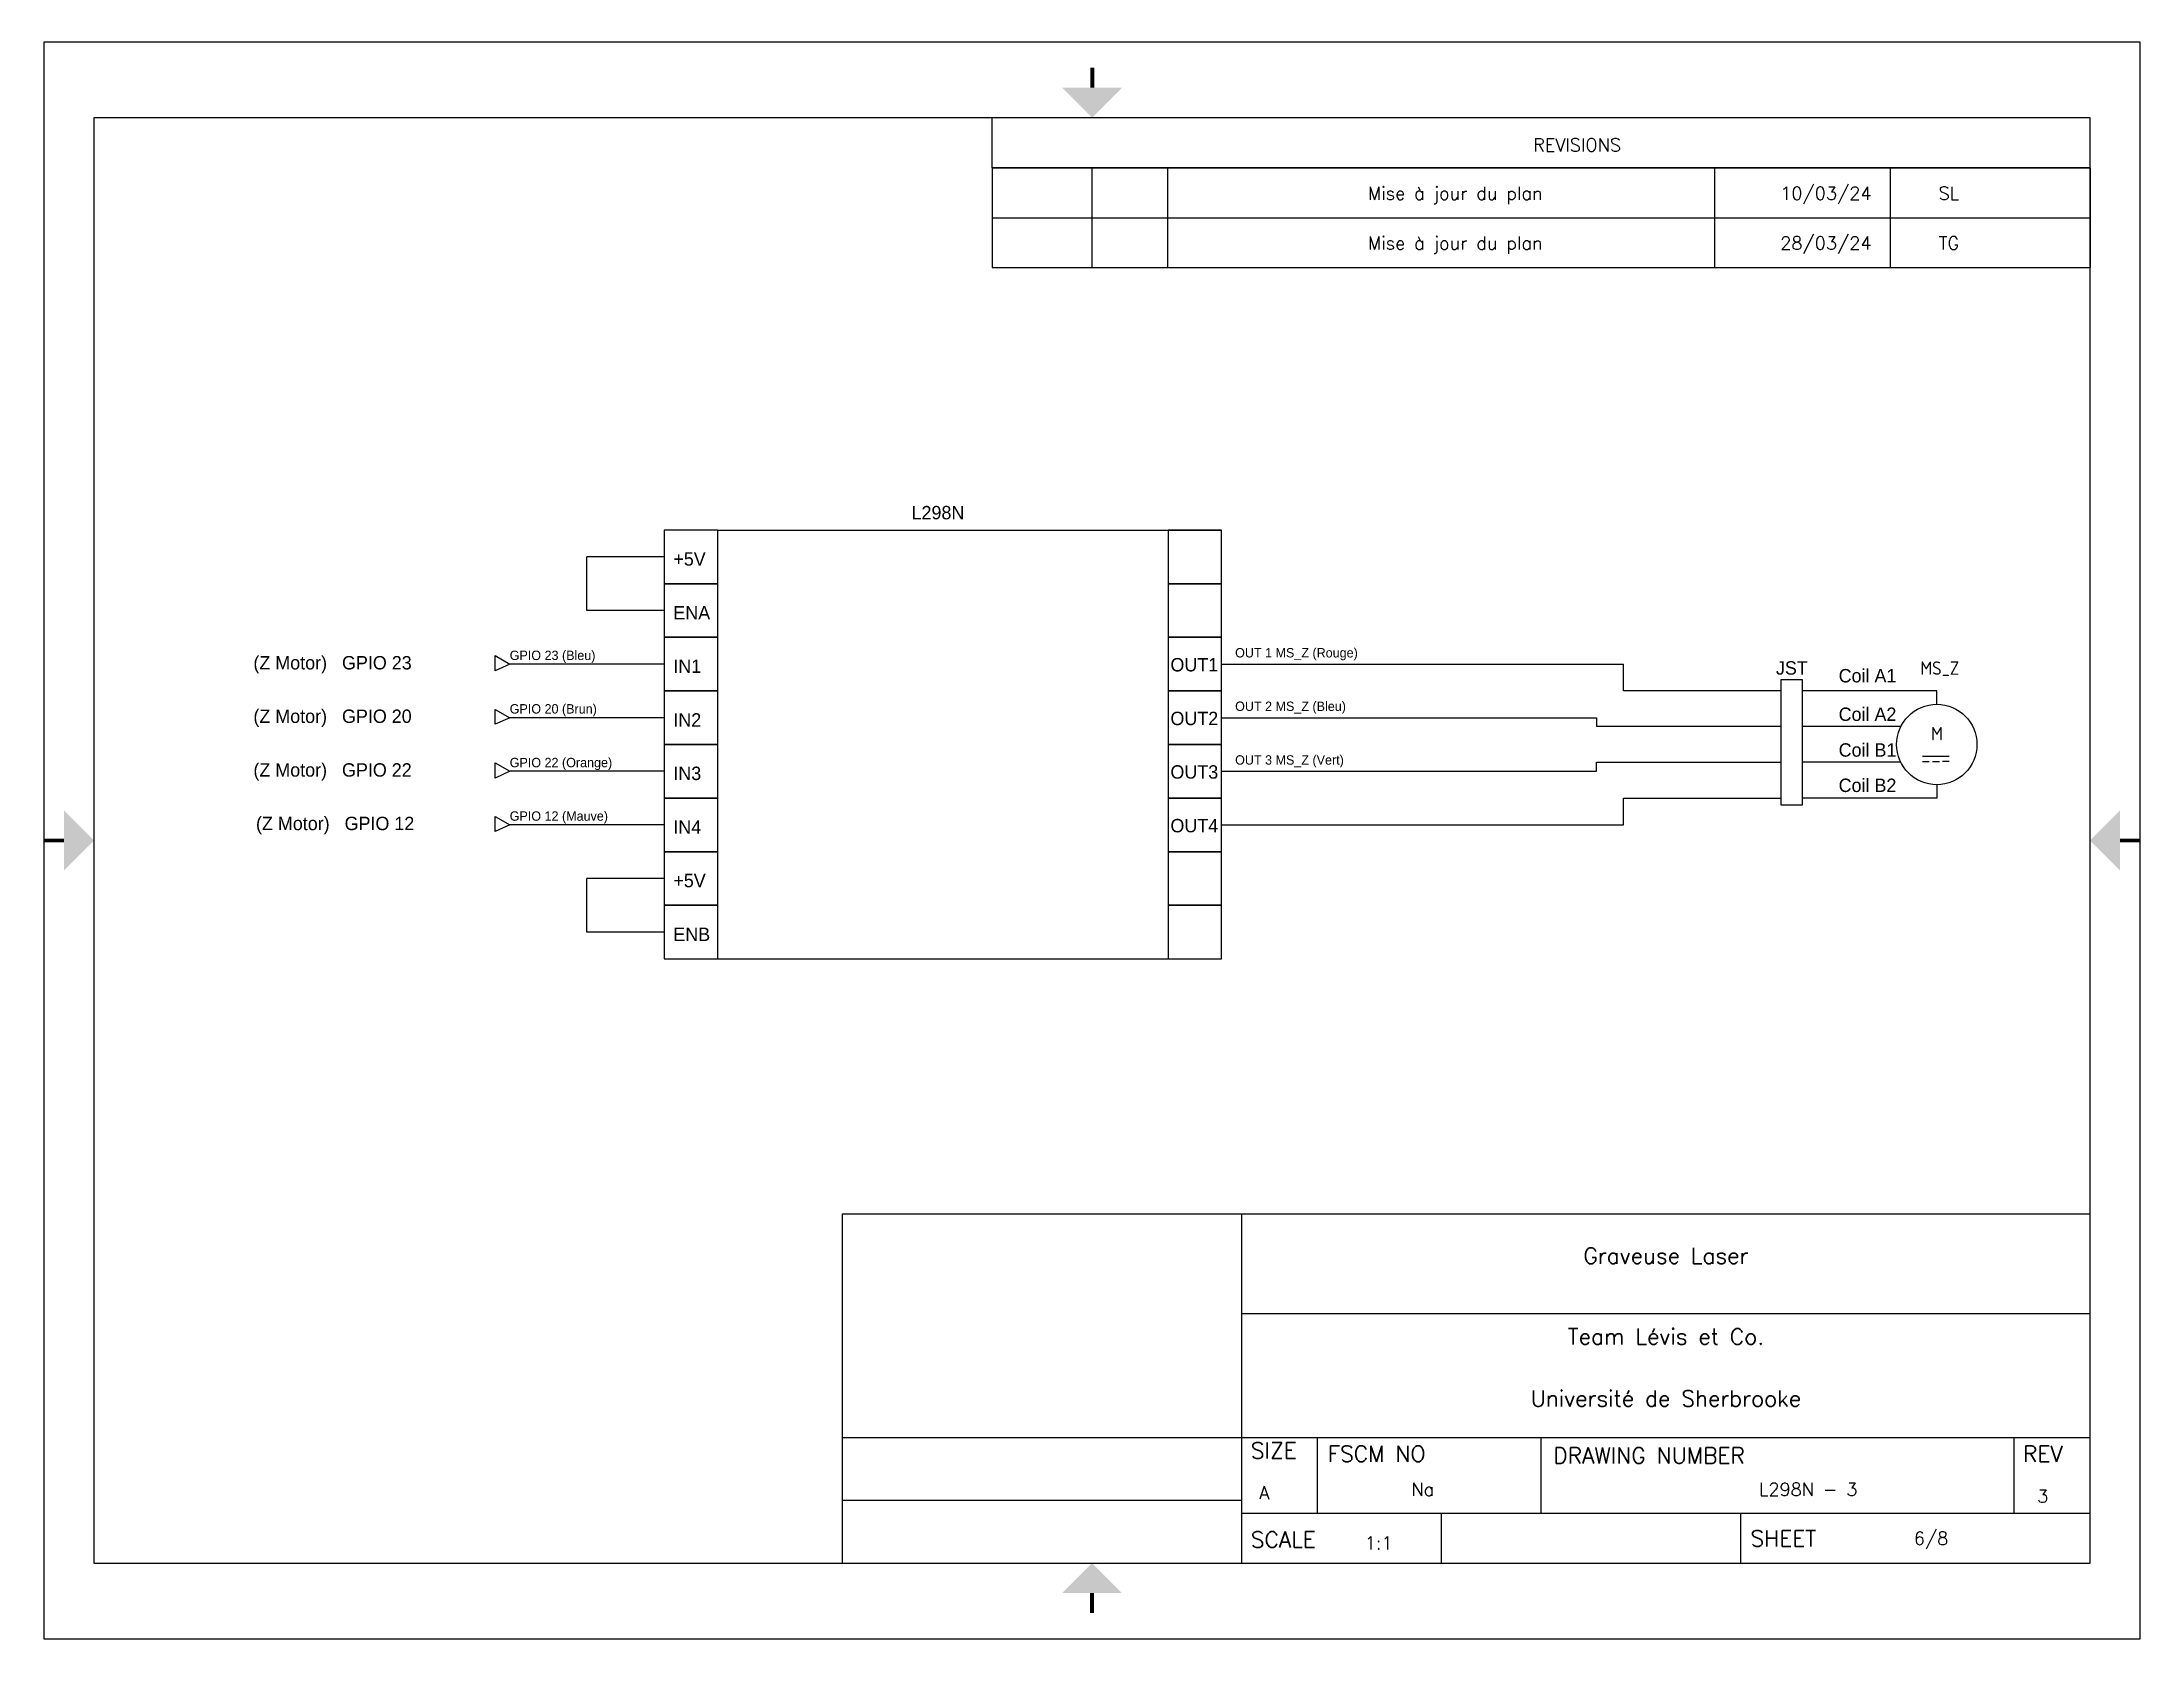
# Model space of a CAD drawing. Header units: inches. Extents: x -1 to 1051, y 0 to 800.
import ezdxf
from ezdxf.enums import TextEntityAlignment as Align

# ---------------------------------------------------------------- set-up
doc = ezdxf.new("R2010")
doc.units = ezdxf.units.IN
doc.header["$LTSCALE"] = 0.75
doc.header["$MEASUREMENT"] = 0
for name, color, linetype in [('MISC', 2, 'Continuous'), ('SYMS', 7, 'Continuous'), ('TAGS', 51, 'Continuous'), ('TB_LABELS', 1, 'Continuous'), ('Title Block', 7, 'Continuous'), ('Viewport', 7, 'Continuous')]:
    doc.layers.add(name, color=color, linetype=linetype)
doc.styles.add('Roman', font='romans')
doc.styles.add('WD', font='romans.shx')
doc.styles.add('WD_IEC', font='isocp2.shx', dxfattribs={"width": 0.9, "height": 4})

# ---------------------------------------------------------------- blocks, each defined once
blk = doc.blocks.new('ANSI_border_A(L)')
for p, q in [((475, 737), (475, 762)), ((1025, 737), (475, 737))]:
    blk.add_line(p, q)
at = {"layer": 'Title Block'}
for p, q in [((0, 800), (0, 0)), ((1050, 800), (0, 800)), ((1050, 0), (1050, 800)), ((25, 762), (25, 38)), ((1025, 762), (25, 762)), ((1025, 38), (1025, 762)), ((25, 38), (1025, 38)), ((0, 0), (1050, 0))]:
    blk.add_line(p, q, dxfattribs=at)
at = {"layer": 'Title Block', "const_width": 2}
for points in [[(525.1, 787.1), (525.1, 777.1)], [(0, 400), (10, 400)], [(1050, 400), (1040, 400)], [(525, 13), (525, 23)]]:
    blk.add_lwpolyline(points, dxfattribs=at)
at = {"layer": 'Title Block'}
for points in [[(510.1, 777.1), (540.1, 777.1), (525.1, 762.1)], [(10, 385), (10, 415), (25, 400)], [(1040, 385), (1040, 415), (1025, 400)], [(510, 23), (540, 23), (525, 38)]]:
    blk.add_solid(points, dxfattribs=at)
at = {"layer": 'Title Block', "style": 'Roman'}
blk.add_text('REVISIONS', height=6.5, dxfattribs=at).set_placement((746, 745.2))
blk = doc.blocks.new('ANSI_REVblock_A')
blk.add_line((0, 0), (0, -0.25))
at = {"layer": 'Title Block'}
for p, q in [((-5.5, 0), (0, 0)), ((-5.5, 0), (-5.5, -0.25)), ((-5, -0.25), (-5, 0)), ((-4.62, -0.25), (-4.62, 0)), ((-1.88, -0.25), (-1.88, 0)), ((-1, -0.25), (-1, 0)), ((-5.5, -0.25), (0, -0.25))]:
    blk.add_line(p, q, dxfattribs=at)
at = {"style": 'WD'}
for tag, p in [('ZONE', (-5.391, -0.16)), ('REV', (-4.92, -0.16)), ('DESCRIPTION', (-3.618, -0.16)), ('DATE', (-1.552, -0.16)), ('APPROVED', (-0.759, -0.16))]:
    blk.add_attdef(tag, p, '', height=0.065, dxfattribs=at)
at = {"style": 'WD', "flags": 1}
blk.add_attdef('WD_TB', (-4.505, -0.154), '', height=0.03, dxfattribs=at)
blk = doc.blocks.new('ANSI_tblock_desc_A(L)')
for p, q in [((0, 0), (0, 1.75)), ((-6.25, 0), (0, 0))]:
    blk.add_line(p, q)
at = {"layer": 'Title Block'}
for p, q in [((-6.25, 1.75), (0, 1.75)), ((-6.25, 0), (-6.25, 1.75)), ((-4.25, 0), (-4.25, 1.75)), ((-4.25, 1.25), (0, 1.25)), ((-6.25, 0.63), (0, 0.63)), ((-3.87, 0.25), (-3.87, 0.63)), ((-2.75, 0.25), (-2.75, 0.63)), ((-0.38, 0.25), (-0.38, 0.63)), ((-6.25, 0.315), (-4.25, 0.315)), ((-4.25, 0.25), (0, 0.25)), ((-3.25, 0), (-3.25, 0.25)), ((-1.75, 0), (-1.75, 0.25))]:
    blk.add_line(p, q, dxfattribs=at)
at = {"color": 0, "style": 'Roman', "flags": 8}
for tag, p in [('FNAME', (-10.3, 5.12)), ('REVDATE', (-10.3, 2.62)), ('USER', (-10.3, -0.38))]:
    blk.add_attdef(tag, p, '', height=0.15, rotation=90, dxfattribs=at)
at = {"style": 'WD'}
for tag, p in [('PROJDESC', (-2.125, 1.5)), ('TITLE1', (-2.125, 1.095)), ('TITLE2', (-2.125, 0.785))]:
    blk.add_attdef(tag, text='', height=0.08, dxfattribs=at).set_placement(p, align=Align.CENTER)
for tag, p in [('SIZE', (-4.162, 0.32)), ('FSCM_NO', (-3.4, 0.337)), ('DWG_NO', (-1.659, 0.337)), ('REV', (-0.265, 0.303)), ('SCALE', (-3.634, 0.069)), ('SHEET', (-0.883, 0.092))]:
    blk.add_attdef(tag, p, '', height=0.065, dxfattribs=at)
at = {"style": 'WD', "flags": 1}
blk.add_attdef('WD_TB', (-5.57, 0.177), '', height=0.086, dxfattribs=at)
at = {"layer": 'TB_LABELS', "style": 'WD'}
for s, p in [('SIZE', (-4.204, 0.604)), ('FSCM NO', (-3.819, 0.588)), ('DRAWING NUMBER', (-2.689, 0.579)), ('REV', (-0.336, 0.588)), ('SCALE', (-4.204, 0.158)), ('SHEET', (-1.701, 0.164))]:
    blk.add_text(s, height=0.08, dxfattribs=at).set_placement(p, align=Align.TOP_LEFT)
blk = doc.blocks.new('HMO1M6')
for p, q in [((0, 10), (-15, 10)), ((0, 7.5), (0, 10)), ((-2.66, -2.16), (2.34, -2.16)), ((-2.66, -3.16), (-1.41, -3.16)), ((-0.81, -3.16), (0.49, -3.16)), ((2.34, -3.16), (1.09, -3.16)), ((0, -7.5), (0, -10.03)), ((0, -10.03), (-15, -10))]:
    blk.add_line(p, q)
blk.add_circle((0, 0), 7.5)
at = {"style": 'WD_IEC'}
for tag, p in [('INST', (-1.09, 18.99)), ('LOC', (-1.09, 15.99)), ('TAG1', (-1.09, 12.99)), ('RATING1', (-1.32, -13.67)), ('DESC1', (-1.32, -19.67)), ('DESC3', (-1.32, -25.67)), ('DESC2', (-1.32, -22.67))]:
    blk.add_attdef(tag, text='', height=2.5, dxfattribs=at).set_placement(p, align=Align.RIGHT)
for tag, p in [('TERM01', (-15.06, 10.52)), ('TERM02', (-15.06, -9.48))]:
    blk.add_attdef(tag, p, '', height=2, dxfattribs=at)
at = {"style": 'WD_IEC', "flags": 1}
blk.add_attdef('X4TERM01', (-15, 10), '', height=0.32, rotation=360, dxfattribs=at)
for tag, p, height in [('MFG', (7.98, 5.46), 1.5), ('CAT', (7.98, 3.41), 1.5), ('ASSYCODE', (7.87, -2.86), 1), ('FAMILY', (7.87, -4.36), 1), ('CATDESC', (7.87, -5.86), 1), ('X4TERM02', (-15, -10), 0.32)]:
    blk.add_attdef(tag, p, '', height=height, dxfattribs=at)
at = {"style": 'WD_IEC'}
blk.add_attdef('M', text='', height=2.5, dxfattribs=at).set_placement((0.01, 0.77), align=Align.CENTER)
at = {"lineweight": 15, "style": 'WD_IEC'}
blk.add_attdef('XREF', text='', height=2.5, dxfattribs=at).set_placement((-1.32, -16.67), align=Align.RIGHT)
at = {"style": 'WD_IEC', "width": 0.9}
blk.add_attdef('WDTAGALT', text='', height=2.5, dxfattribs=at).set_placement((-1.32, -28.67), align=Align.RIGHT)

msp = doc.modelspace()

# ---------------------------------------------------------------- linework, layer by layer
for p, q in [((310.7, 555.5), (310.7, 528.6)), ((337.6, 555.5), (310.7, 555.5)), ((337.6, 528.6), (337.6, 555.5)), ((337.6, 555.5), (563.1, 555.5)), ((563.1, 555.5), (589.9, 555.5)), ((563.1, 555.5), (563.1, 528.6)), ((589.9, 555.5), (563.1, 555.5)), ((589.9, 528.6), (589.9, 555.5)), ((310.7, 542.1), (272, 542.1)), ((272, 515.2), (272, 542.1)), ((310.7, 528.6), (337.6, 528.6)), ((310.7, 528.6), (310.7, 501.8)), ((337.6, 528.6), (310.7, 528.6)), ((337.6, 501.8), (337.6, 528.6)), ((563.1, 528.6), (589.9, 528.6)), ((563.1, 528.6), (563.1, 501.8)), ((589.9, 528.6), (563.1, 528.6)), ((589.9, 501.8), (589.9, 528.6)), ((310.7, 515.2), (272, 515.2)), ((310.7, 501.8), (337.6, 501.8)), ((310.7, 501.8), (310.7, 474.9)), ((337.6, 501.8), (310.7, 501.8)), ((337.6, 474.9), (337.6, 501.8)), ((563.1, 501.8), (589.9, 501.8)), ((563.1, 501.8), (563.1, 474.9)), ((589.9, 501.8), (563.1, 501.8)), ((589.9, 474.9), (589.9, 501.8)), ((226, 485), (226, 492.6)), ((226, 492.6), (233.3, 488.4)), ((233.3, 488.4), (226, 485)), ((310.7, 488.4), (233.3, 488.4)), ((589.9, 488.4), (791.3, 488.4)), ((791.3, 474.9), (791.3, 488.4)), ((310.7, 474.9), (337.6, 474.9)), ((310.7, 474.9), (310.7, 448.1)), ((337.6, 474.9), (310.7, 474.9)), ((337.6, 448.1), (337.6, 474.9)), ((563.1, 474.9), (589.9, 474.9)), ((563.1, 474.9), (563.1, 448.1)), ((589.9, 474.9), (563.1, 474.9)), ((589.9, 448.1), (589.9, 474.9)), ((870.1, 474.9), (791.3, 474.9)), ((908, 474.9), (881.1, 474.9)), ((226, 458.2), (226, 465.7)), ((226, 465.7), (233.3, 461.5)), ((233.3, 461.5), (226, 458.2)), ((310.7, 461.5), (233.3, 461.5)), ((589.9, 461.5), (777.8, 461.5)), ((777.8, 461.5), (777.8, 457.1)), ((870.1, 457.1), (777.8, 457.1)), ((930.2, 457.1), (880.9, 457.1)), ((310.7, 448.1), (337.6, 448.1)), ((310.7, 448.1), (310.7, 421.2)), ((337.6, 448.1), (310.7, 448.1)), ((337.6, 421.2), (337.6, 448.1)), ((563.1, 448.1), (589.9, 448.1)), ((563.1, 448.1), (563.1, 421.2)), ((589.9, 448.1), (563.1, 448.1)), ((589.9, 421.2), (589.9, 448.1)), ((226, 431.3), (226, 438.9)), ((226, 438.9), (233.3, 434.7)), ((233.3, 434.7), (226, 431.3)), ((310.7, 434.7), (233.3, 434.7)), ((589.9, 434.7), (777.8, 434.7)), ((647, 434.7), (663.7, 434.7)), ((777.8, 434.7), (777.8, 439.2)), ((777.8, 439.2), (870.1, 439.2)), ((930.2, 439.2), (880.9, 439.2)), ((310.7, 421.2), (337.6, 421.2)), ((310.7, 421.2), (310.7, 394.4)), ((337.6, 421.2), (310.7, 421.2)), ((337.6, 394.4), (337.6, 421.2)), ((563.1, 421.2), (589.9, 421.2)), ((563.1, 421.2), (563.1, 394.4)), ((589.9, 421.2), (563.1, 421.2)), ((589.9, 394.4), (589.9, 421.2)), ((791.3, 407.8), (791.3, 421.2)), ((791.3, 421.2), (870.1, 421.2)), ((908, 421.2), (881.1, 421.2)), ((226, 404.5), (226, 412)), ((226, 412), (233.3, 407.8)), ((233.3, 407.8), (226, 404.5)), ((310.7, 407.8), (233.3, 407.8)), ((589.9, 407.8), (791.3, 407.8)), ((310.7, 394.4), (337.6, 394.4)), ((337.6, 394.4), (310.7, 394.4)), ((310.7, 394.4), (310.7, 367.6)), ((337.6, 367.6), (337.6, 394.4)), ((563.1, 394.4), (589.9, 394.4)), ((563.1, 394.4), (563.1, 367.6)), ((589.9, 394.4), (563.1, 394.4)), ((589.9, 367.6), (589.9, 394.4)), ((310.7, 381), (272, 381)), ((272, 354.1), (272, 381)), ((310.7, 367.6), (337.6, 367.6)), ((310.7, 367.6), (310.7, 340.7)), ((337.6, 367.6), (310.7, 367.6)), ((337.6, 340.7), (337.6, 367.6)), ((563.1, 367.6), (589.9, 367.6)), ((563.1, 367.6), (563.1, 340.7)), ((589.9, 367.6), (563.1, 367.6)), ((589.9, 340.7), (589.9, 367.6)), ((310.7, 354.1), (272, 354.1)), ((310.7, 340.7), (589.9, 340.7))]:
    msp.add_line(p, q)
msp.add_lwpolyline([(880.9, 480.5), (870.1, 480.5), (870.1, 417.8), (880.9, 417.8)], close=True)

# ---------------------------------------------------------------- block references
ref = msp.add_blockref('ANSI_REVblock_A', (1025, 737), dxfattribs=dict(xscale=100, yscale=100, zscale=100))
ref.add_attrib('DESCRIPTION', 'Mise à jour du plan', (663.2, 721), dxfattribs={"height": 6.5, "style": 'WD'})
ref.add_attrib('DATE', '10/03/24', (869.8, 721), dxfattribs={"height": 6.5, "style": 'WD'})
ref.add_attrib('APPROVED', 'SL', (949.1, 721), dxfattribs={"height": 6.5, "style": 'WD'})
ref = msp.add_blockref('ANSI_REVblock_A', (1025, 712), dxfattribs=dict(xscale=100, yscale=100, zscale=100))
ref.add_attrib('DESCRIPTION', 'Mise à jour du plan', (663.2, 696), dxfattribs={"height": 6.5, "style": 'WD'})
ref.add_attrib('DATE', '28/03/24', (869.8, 696), dxfattribs={"height": 6.5, "style": 'WD'})
ref.add_attrib('APPROVED', 'TG', (949.1, 696), dxfattribs={"height": 6.5, "style": 'WD'})
at = {"xscale": 100, "yscale": 100, "zscale": 100}
msp.add_blockref('ANSI_tblock_desc_A(L)', (1025, 38), dxfattribs=at).add_auto_attribs({'PROJDESC': 'Graveuse Laser', 'TITLE1': 'Team Lévis et Co.', 'TITLE2': 'Université de Sherbrooke', 'SIZE': 'A', 'FSCM_NO': 'Na', 'DWG_NO': 'L298N - 3', 'REV': '3', 'SCALE': '1:1', 'SHEET': '6/8'})
at = {"layer": 'SYMS'}
ref = msp.add_blockref('HMO1M6', (948.2, 448.1), dxfattribs=dict(at, xscale=2.684629733475039, yscale=2.684629733475039, zscale=2.684629733475039))
ref.add_attrib('M', 'M', dxfattribs={"layer": 'MISC', "color": 5, "height": 6.71, "style": 'WD_IEC'}).set_placement((948.3, 450.2), align=Align.CENTER)
ref.add_attrib('TAG1', 'MS_Z', dxfattribs={"layer": 'TAGS', "color": 5, "height": 6.71, "style": 'WD_IEC'}).set_placement((959.5, 483), align=Align.RIGHT)
at = {"layer": 'Viewport'}
msp.add_blockref('ANSI_border_A(L)', (0, 0), dxfattribs=at)

# ---------------------------------------------------------------- texts
for s, width, heights, insert, char_height, attachment_point in [('L298N', 228.194, [0], (434.6, 567.6), 6.71, 1), ('\\pxql;+5V', 116.055, [15.8], (373.3, 541), 6.71, 5), ('\\pxql;ENA', 116.055, [15.8], (373.3, 514.1), 6.71, 5), ('{\\C116;\\c3434259;GPIO 23 (Bleu)}', 71.115, [7.57], (233.3, 495.1), 4.698, 1), ('{\\C116;\\c3434259;OUT 1 MS_Z (Rouge)}', 86.539, [9.61], (596.7, 496.4), 4.698, 1), ('(Z Motor)   GPIO 23 ', 181.038, [17], (104.9, 492.4), 6.712, 1), ('\\pxql;IN1', 116.055, [15.8], (373.3, 487.3), 6.71, 5), ('\\pxqr;OUT1', 116.055, [15.8], (530.2, 488), 6.71, 5), ('JST', 26.846, [0], (875.6, 486.4), 6.71, 5), ('Coil A1', 41.493, [17.9], (913.5, 482.5), 6.71, 5), ('(Z Motor)   GPIO 20 ', 181.038, [17], (104.9, 465.6), 6.712, 1), ('{\\C116;\\c3434259;GPIO 20 (Brun)}', 71.115, [7.57], (233.3, 468.3), 4.698, 1), ('\\pxql;IN2', 116.055, [15.8], (373.3, 460.4), 6.71, 5), ('\\pxqr;OUT2', 116.055, [15.8], (530.2, 461.1), 6.71, 5), ('{\\C116;\\c3434259;OUT 2 MS_Z (Bleu)}', 90.966, [11.4], (596.7, 469.6), 4.698, 1), ('Coil A2', 44.515, [16.3], (913.5, 463.2), 6.71, 5), ('{\\C116;\\c3434259;OUT 3 MS_Z (Vert)}', 90.671, [13.7], (596.7, 442.7), 4.698, 1), ('Coil B1', 59.066, [18.9], (913.5, 445.3), 6.71, 5), ('(Z Motor)   GPIO 22 ', 181.038, [17], (104.9, 438.7), 6.712, 1), ('{\\C116;\\c3434259;GPIO 22 (Orange)}', 71.115, [7.57], (233.3, 441.4), 4.698, 1), ('\\pxql;IN3', 116.055, [15.8], (373.3, 433.6), 6.71, 5), ('\\pxqr;OUT3', 116.055, [15.8], (530.2, 434.3), 6.71, 5), ('Coil B2', 57.507, [23.1], (913.5, 427.6), 6.71, 5), ('(Z Motor)   GPIO 12 ', 181.038, [17], (106.2, 411.9), 6.712, 1), ('{\\C116;\\c3434259;GPIO 12 (Mauve)}', 71.115, [7.57], (233.3, 414.6), 4.698, 1), ('\\pxqr;OUT4', 116.055, [15.8], (530.2, 407.4), 6.71, 5), ('\\pxql;IN4', 116.055, [15.8], (373.3, 406.7), 6.71, 5), ('\\pxql;+5V', 116.055, [15.8], (373.3, 379.9), 6.71, 5), ('\\pxql;ENB', 116.055, [15.8], (373.3, 353), 6.71, 5)]:
    msp.add_mtext_dynamic_manual_height_columns(s, width=width, gutter_width=33.6, heights=heights, dxfattribs=dict(insert=insert, char_height=char_height, attachment_point=attachment_point))

doc.saveas('drawing.dxf')
